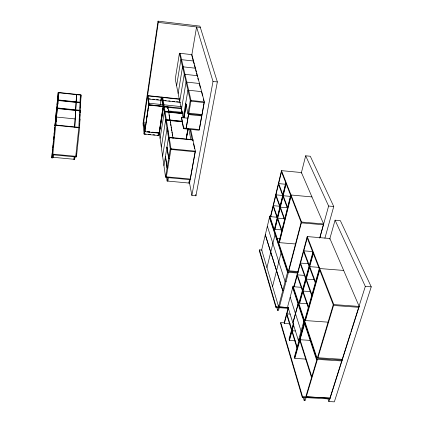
<?xml version="1.0" encoding="UTF-8"?>
<svg xmlns="http://www.w3.org/2000/svg" width="423" height="423" viewBox="0 0 423 423"><rect width="100%" height="100%" fill="white"/><g stroke="black" fill="none" stroke-linecap="round" stroke-linejoin="round"><path stroke-width="0.63" d="M75.706 156.806L76.436 156.875L79.566 127.794L79.963 119.164L79.233 119.09M79.751 121.115L80.344 110.784L79.635 110.71M80.137 112.756L80.714 102.736L80.016 102.662M80.576 104.032L81.068 95.001L80.386 94.926M75.775 155.981L75.759 156.325L52.843 154.141M76.436 156.875L76.595 153.639M53.525 154.813L53.293 157.314L74.665 159.339L74.808 156.716M73.962 158.926L73.94 159.27L74.205 156.78M74.697 126.921L76.135 102.392M75.643 110.488L76.579 94.652L76.103 102.451M74.728 126.916L75.675 110.445M52.822 154.691L52.494 157.911L51.759 157.842L58.205 92.436L80.396 94.778L78.826 127.72L79.566 127.794M53.695 139.167L53.933 136.581M54.17 134.001L54.35 132.066M54.53 130.125L54.768 127.545M54.942 125.61L55.186 123.024M55.36 121.089L55.598 118.509M55.72 117.213L56.555 108.177L80.349 110.689M55.91 117.271L56.032 115.965M56.275 113.353L56.455 111.392M56.634 109.43L56.878 106.818M57.057 104.856L58.205 92.436M52.494 157.911L58.892 92.51M55.825 123.86L55.656 125.679L55.815 124.399M56.063 121.258L56.211 119.614M56.391 117.679L57.237 108.552L79.635 110.852M55.757 125.509L55.905 123.844M56.153 121.221L56.301 119.609M56.518 117.282L56.666 115.611M57.338 108.388L58.067 100.51L80.016 102.8M57.787 104.428L57.903 103.138M58.168 100.351L58.866 92.785L80.386 95.053M53.293 157.314L53.324 156.97M55.598 125.393L56.587 115.812M56.137 121.2L56.27 119.915M51.759 157.842L52.632 149.467M52.764 148.182L53.097 144.962M53.235 143.672L53.499 141.097M53.7 139.172L53.901 137.248M54.234 134.043L54.366 132.764M54.636 130.199L54.768 128.92M55.101 125.716L55.233 124.436M80.592 99.49L81.068 95.001M74.665 159.339L74.934 156.848M80.164 107.913L80.439 105.242M79.714 116.695L79.926 114.628M79.334 125.023L79.476 123.622M189.314 181.832L191.878 195.426L195.939 195.796L217.348 81.93L199.91 26.141L158.049 21.15L143.027 123.511L144.137 134.128L158.725 135.582L163.172 106.353L148.753 104.841L148.558 106.136M158.049 21.15L158.287 22.408L143.223 125.356L143.862 125.425M144.587 130.622L144.111 133.832L146.009 134.022M144.137 134.128L144.613 130.919M145.951 131.632L144.677 131.505L148.658 104.724L147.527 95.593L179.696 99.019M144.994 130.12L144.835 131.712L159.043 133.139L159 132.843M145.189 128.825L145.475 126.879M145.671 125.583L145.861 124.288M146.057 122.993L146.247 121.692M146.443 120.396L146.728 118.451M146.924 117.155L147.114 115.86M147.304 114.564L147.981 110.028M148.172 108.727L148.367 107.431M144.835 131.712L148.753 104.841M149.234 105.406L148.177 95.661M160.211 104.767L161.316 97.665M148.399 98.993L160.983 100.325L161.449 97.338L148.214 95.926M158.725 135.582L163.172 106.353M159.355 133.271L159.445 132.679M164.24 106.882L163.574 106.813L159.386 133.319L160.09 138.295M164.092 106.966L164.187 106.358M164.182 107.532L164.277 106.919L167.968 107.31L167.757 108.611M163.574 106.813L164.336 111.556L160.1 138.395L161.311 147.019M165.023 111.725L164.346 111.656L165.668 119.889L161.327 147.125L162.591 156.108M167.709 108.33L167.92 107.024L164.23 106.638M166.228 120.227L166.329 119.603L182.588 121.279M168.714 112.867L168.814 112.248L170.03 120.618L169.041 114.802M166.366 120.058L165.684 119.989L167.053 128.566L162.601 156.214L163.918 165.573M184.116 117.509L181.583 117.245L181.467 117.906L183.608 128.677L199.191 130.258L204.362 101.885L191.878 54.646L179.437 53.229L175.244 79.085L183.154 118.08L187.928 90.162L201.66 91.648L202.49 95.947M176.603 85.811L180.901 59.59L193.56 61.023M167.772 128.74L167.069 128.671L168.502 137.612L163.939 165.652L165.557 177.189L166.281 177.258M169.084 137.951L169.189 137.306L192.904 139.675L192.677 140.954M169.137 138.273L169.242 137.634M178.146 93.398L182.551 66.771L195.463 68.214L195.352 68.864M165.557 177.189L167.09 167.973L165.425 156.589M167.852 167.825L167.127 167.757L168.682 158.424L166.963 147.215M169.443 158.281L168.714 158.213L170.284 148.764L168.518 137.724L169.237 137.792M171.045 148.785L166.265 177.459L190.176 179.685M179.749 101.293L184.269 74.247L197.446 75.706L197.398 76.637M190.72 129.528L195.378 151.17L189.552 183.101L167.127 181.023L167.704 177.591M168.423 177.66L167.846 181.092L167.794 180.732M181.414 109.509L186.062 82.036L199.508 83.511M181.335 112.888L181.668 110.926M181.8 112.835L182.128 110.889M181.853 113.121L182.075 111.82M181.911 113.406L182.133 112.106M191.846 54.842L196.579 26.966L213.007 81.454L191.878 195.426M183.92 117.182L184.142 115.886M184.365 114.591L184.587 113.295M185.142 110.054L185.364 108.759M185.586 107.463L185.808 106.168M186.289 104.058L183.984 117.504L184.053 117.811L187.891 118.207M184.053 117.811L186.358 104.365M183.608 128.677L181.583 117.245M201.93 115.252L187.949 113.792L190.276 100.388L179.437 53.229M188.505 114.231L186.194 128.254L191.032 100.468L180.103 53.303M186.363 137.507L187.384 131.669M187.611 130.374L187.838 129.078M186.31 138.464L187.902 129.38M186.257 139.421L188.082 129.036M192.856 140.642L192.973 140.002L168.502 137.612M188.838 183.032L189.462 179.616M201.723 115.606L199.312 129.586L183.725 128M204.039 102.895L202.051 114.57L188.817 113.19M262.027 250.093L259.442 249.882L259.278 250.553L275.944 307.447L288.364 308.346M267.336 226.284L261.684 249.908L278.583 306.68L279.455 306.744M269.403 217.639L267.352 226.205L285.123 281.554L282.776 290.569L283.659 290.638M271.058 216.264L269.758 216.148L269.419 217.559L287.524 272.338L285.144 281.469L286.038 281.538M319.709 238.138L323.621 223.973L301.435 172.552L281.496 170.638L270.567 216.216L270.72 216.671L277.192 217.242M270.72 216.671L281.48 171.812M285.721 184.269L278.694 183.608L278.514 184.349L282.675 195.489M285.768 182.826L274.638 228.383L274.955 229.335L281.369 229.885M274.797 228.859L285.943 183.27M274.955 229.335L286.117 183.719M266.95 267.611L270.731 252.219M270.752 252.14L272.872 243.495M272.893 243.415L275.04 234.665M275.061 234.585L275.241 233.861M277.044 239.291L277.224 238.567L279.857 238.789M290.633 195.304L279.074 241.639L279.407 242.638L295.825 244.013M279.238 242.141L291.008 194.998L311.952 196.928M279.407 242.638L290.998 196.246M272.571 286.493L276.542 270.783M276.557 270.704L278.789 261.874M278.81 261.795L281.068 252.859M281.089 252.774L281.279 252.039M301.303 173.076L305.665 155.801L310.308 156.261L333.747 206.503L324.896 238.181M275.944 307.447L276.129 306.728L259.442 249.882M279.243 307.685L278.519 310.461L277.647 310.403L278.371 307.621M278.583 306.68L282.754 290.654L265.29 234.828M269.758 216.148L287.941 270.752L287.545 272.253L297.506 273.041M301.155 222.324L288.65 270.271L288.835 270.82L301.567 222.043L281.496 170.638M276.129 306.728L288.555 307.632L279.413 306.908L288.438 272.327M280.787 322.606L280.597 323.331L302.286 397.387L329.935 398.979L330.178 398.207L302.514 396.615L280.787 322.606L284.705 322.881M290.162 297.2L287.719 306.358L292.885 322.865L295.428 313.559L290.183 297.115L292.658 287.836M294.366 286.223L293.06 286.122L292.653 287.656L316.404 359.323L341.927 360.962M288.2 307.791L284.177 322.844L284.356 323.447L290.21 323.859M316.996 359.286L306.041 395.997L306.268 396.753L330.151 398.128L359.201 306.448L329.887 238.503L307.246 236.573L293.974 286.197L294.17 286.778L301.282 287.323M284.356 323.447L288.555 307.764M294.17 286.778L307.241 237.948M312.84 251.59L303.851 250.844L303.635 251.648L309.054 266.178M295.45 313.475L298.03 304.047M298.088 304.063L298.511 302.508L299.817 302.604M295.492 313.766L292.949 323.072L298.405 340.515L299.362 340.584L302.027 331.135L301.065 331.066L295.518 313.681L298.099 304.248M293.414 323.251L289.057 339.167L289.438 340.441L295.265 340.832M312.851 252.341L299.251 301.959L299.664 303.196L307.399 303.762M289.247 339.801L293.44 324.515M299.458 302.577L313.078 252.922M289.438 340.441L293.811 324.51M299.664 303.196L313.306 253.509M319.386 267.415L309.763 266.643L309.536 267.463L315.283 282.855M319.857 237.752L328.613 206.033L305.665 155.801M298.405 340.515L301.065 331.066M299.405 339.257L294.397 357.044L294.799 358.381L305.781 359.085M300.119 336.713L300.658 334.81M301.012 333.536L301.911 330.363M303.159 325.916L304.052 322.738M319.249 268.764L305.036 319.254L305.475 320.56L328.66 322.199M304.412 322.664L302.048 331.045L301.086 330.982L304.285 319.836L305.591 319.931M294.598 357.715L304.449 322.749M305.253 319.904L319.73 268.536L343.672 270.445M294.799 358.381L304.846 322.765M305.475 320.56L319.73 270.006M329.697 239.185L335.074 220.177L340.346 220.647L371.241 286.857L334.344 401.85L328.856 401.538L327.83 398.418M302.286 397.387L302.514 396.615M316.404 359.323L316.89 357.689L293.06 286.122M306.062 397.604L305.168 400.597L304.174 400.539L305.062 397.546M333.266 304.75L317.668 357.023L317.916 357.758L333.8 304.571L307.246 236.573M306.268 396.753L317.43 359.391M328.856 401.538L350.577 332.959M350.974 331.701L365.319 286.403L335.074 220.177M316.89 357.689L342.445 359.339M342.186 360.147L316.647 358.508L292.853 286.889M310.53 340.425L300.06 339.722L311.772 376.787M295.36 330.955L292.103 330.733L297.168 347.193M290.189 314.12L286.916 313.882L291.711 329.464M333.8 304.571L359.201 306.448M358.926 307.32L333.536 305.454L307.029 237.393M310.789 291.659L302.995 291.066L308.499 306.939M282.754 290.654L283.637 290.717M365.319 286.403L371.241 286.857M285.123 281.554L286.011 281.623M287.941 270.752L297.908 271.54M298.226 272.333L287.74 271.503L269.588 216.851M287.524 272.338L288.417 272.412M304.528 275.415L297.364 274.85L302.572 289.845M314.791 279.751L306.284 279.09L311.925 294.768M308.388 263.709L300.515 263.074L305.85 277.885M323.399 224.772L301.361 222.847L281.316 171.384M284.145 218.733L277.689 218.162L281.903 230.302M301.567 222.043L323.621 223.973M328.613 206.033L333.747 206.503M279.873 206.265L273.358 205.678L277.366 217.226M287.534 207.799L280.386 207.154L284.69 219.119M282.511 195.452L275.955 194.85L280.052 206.234M291.082 196.446L283.225 195.722L287.608 207.434M52.78 154.781L75.691 156.959L78.831 127.656L54.763 125.245M167.09 167.973L167.815 168.042M168.682 158.424L169.406 158.498M170.284 148.764L195.378 151.17M158.752 132.32L159.402 132.383M148.029 131.743L149.964 131.934M152.544 132.193L154.485 132.388M156.42 132.584L158.355 132.78M147.225 131.759L149.768 132.018M151.677 132.209L154.221 132.462M155.495 132.589L159.312 132.975L163.521 106.289L162.057 97.137M148.547 134.276L150.445 134.466M152.978 134.72L154.881 134.911M157.414 135.164L158.683 135.291M55.54 124.997L78.847 127.328M143.688 122.199L144.328 122.263M79.238 118.99L79.968 119.064M56.449 117.039L75.458 118.969M167.053 128.566L167.757 128.64M58.125 99.939L80.042 102.223M164.981 111.286L182.699 113.131M58.099 100.225L80.719 102.641M165.028 111.572L182.762 113.422M164.336 111.556L165.007 111.63M165.076 111.862L182.821 113.708M57.301 107.955L79.661 110.255M165.668 119.889L182.646 121.575M166.424 120.206L182.704 121.877M162.934 100.537L180.558 102.403M149.129 103.244L162.612 104.666M163.934 104.804L181.367 106.638M148.658 104.724L181.039 108.129M148.785 105.121L163.22 106.638M167.979 107.373L181.583 108.801M168.465 110.948L181.435 112.301M162.749 97.475L179.749 99.289M190.276 100.388L204.362 101.885M190.91 101.16L204.24 102.578L204.156 102.266M148.996 98.792L150.25 98.924M152.766 99.188L154.654 99.389M156.542 99.59L158.429 99.791M164.848 100.473L166.154 100.611M168.761 100.886L170.067 101.023M172.674 101.303L174.63 101.509M176.587 101.716L178.543 101.922M213.007 81.454L217.348 81.93M158.287 22.408L200.306 27.41M278.694 183.608L282.86 194.739M303.851 250.844L309.282 265.358M309.763 266.643L315.516 282.019M283.04 196.473L287.418 208.195M275.78 195.579L279.873 206.969M280.2 207.894L284.505 219.87M300.304 263.867L305.628 278.688M306.062 279.894L311.698 295.587M273.184 206.398L277.187 217.956M277.509 218.892L281.718 231.037M297.158 275.632L302.355 290.638M302.778 291.859L308.277 307.743M299.844 340.494L311.534 377.58M265.306 234.749L282.776 290.569M286.72 314.622L291.51 330.21M291.896 331.479L296.957 347.955M279.243 306.331L279.413 306.908M276.716 307.241L277.647 310.403M303.238 397.371L304.174 400.539M191.772 55.276L193.285 61.023M193.454 61.658L194.083 64.058M194.4 65.264L195.421 69.129M195.68 70.112L196.177 71.989M196.505 73.237L197.166 75.738M197.805 78.165L198.281 79.968M199.386 84.177L200.38 87.942M203.283 98.961L203.759 100.769M201.496 114.696L201.803 115.934L188.579 114.554L188.309 113.322M185.681 103.307L187.949 113.792M193.528 143.746L194.591 148.716M190.027 129.454L192.195 139.606M188.669 128.766L190.953 139.611M195.685 194.501L195.939 195.796M167.873 106.744L168.714 111.672M170.236 120.597L173.049 138.347L172.833 137.078M168.19 109.79L168.402 111.038M170.242 121.856L170.458 123.125M170.675 124.394L170.892 125.663M171.104 126.926L171.32 128.195M171.537 129.464L171.754 130.733M171.971 132.002L172.187 133.271M172.399 134.54L172.616 135.809M162.707 97.211L171.019 148.838M167.45 127.804L167.656 129.073M167.857 130.342L168.063 131.611M168.269 132.875L168.47 134.144M170.881 149.097L170.94 149.441L195.257 151.82L195.183 151.476L190.292 179.056L166.371 176.825L166.318 176.47M161.406 97.068L162.86 106.221M160.941 100.055L160.983 100.325M167 147.003L168.714 158.213M165.462 156.383L167.127 167.757M166.667 177.771L167.127 181.023M143.741 121.332L144.766 130.913M143.656 121.914L144.677 131.505"/></g></svg>
